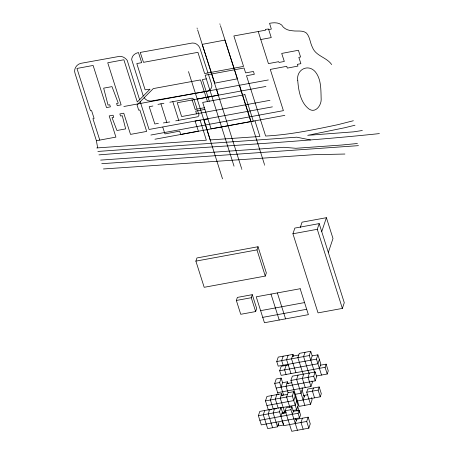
<?xml version="1.0" encoding="UTF-8"?>
<svg xmlns="http://www.w3.org/2000/svg" width="454" height="454" viewBox="0 0 454 454"><rect width="100%" height="100%" fill="white"/><g stroke="black" fill="none" stroke-linecap="round" stroke-linejoin="round"><path stroke-width="0.68" d="M195.884 261.124L196.945 257.957L258.031 246.732L266.339 272.911L265.278 276.072L204.186 287.303L195.884 261.124L256.975 249.893L258.031 246.732M236.352 300.463L237.374 297.41L252.293 294.669L256.68 308.504L255.659 311.558L240.739 314.299L236.352 300.463L251.272 297.722L252.293 294.669M292.932 233.77L294.839 228.084L319.185 223.612L344.28 302.722L342.373 308.408L318.027 312.885L292.932 233.77L317.284 229.298L319.185 223.612M300.276 227.482L302.052 222.171L326.398 217.693L332.992 238.486L328.327 252.435M292.37 414.32L293.375 411.33L299.078 410.28L300.542 414.894L299.538 417.884L261.305 424.91L258.377 415.688L259.813 411.398L280.935 407.51L282.819 413.441M310.752 360.175L312.187 355.885L317.891 354.835L316.455 359.125L278.223 366.151L276.758 361.543L278.245 357.094L293.012 354.375L293.642 356.356M321.733 231.642L326.398 217.693M268.399 410.121L265.471 400.899L266.958 396.45L281.73 393.737L282.354 395.712M264.733 410.49L263.297 414.78L267.69 428.621L277.536 426.811L278.972 422.521M283.171 356.186L281.679 360.635L283.143 365.249M278.268 394.634L274.715 383.431L276.202 378.982L281.128 378.08L282.592 382.694L281.1 387.137M320.433 365.209L326.137 364.159L325.087 367.303L281.145 375.379L279.687 370.765L281.174 366.316L288.557 364.959M271.884 395.542L270.397 399.991L273.319 409.219M269.659 409.587L268.223 413.878L272.61 427.713M288.091 355.283L286.605 359.733L290.991 373.568M283.608 395.048L279.641 382.529L281.128 378.08M286.094 365.413L284.607 369.862L286.071 374.476M276.804 394.639L275.317 399.089L278.245 408.316M274.579 408.679L273.143 412.97L277.536 426.811M293.012 354.375L291.525 358.825L295.912 372.666M281.73 393.737L280.237 398.186L284.63 412.022M282.592 382.694L287.513 381.786L286.026 386.235L288.114 392.824M295.469 419.49L308.141 417.158L306.705 421.448L283.892 425.642L279.499 411.806L280.935 407.51M311.461 397.613L312.102 399.628L310.547 404.281L299.141 406.375L290.918 380.452L292.353 376.162L315.167 371.968L316.631 376.582L315.195 380.872L276.18 388.045M280.964 416.414L282.399 412.124M283.846 413.622L284.442 411.84M308.141 417.158L310.269 423.866L308.834 428.156L291.723 431.3L285.208 410.756L286.207 407.766L291.911 406.716L293.375 411.33M305.02 352.321L303.584 356.611L308.828 373.131M298.057 375.118L296.621 379.408L304.844 405.326M297.115 411.148L292.302 395.967L293.738 391.677L288.035 392.727L286.599 397.017L289.941 407.556M295.196 396.291L293.761 400.581L266.935 405.513M297.427 430.25L290.912 409.707L291.911 406.716M314.741 372.751L309.288 355.561L310.723 351.271L299.317 353.365L297.881 357.656L303.124 374.181M303.76 374.068L302.324 378.358L305.253 387.585M296.661 400.899L295.225 405.195L280.09 407.976M309.463 373.018L308.028 377.308L310.956 386.536L277.644 392.659M299.538 417.884L298.074 413.271L299.078 410.28M295.299 423.548L296.734 419.252M303.136 399.951L304.696 395.298M310.547 404.281L306.717 392.194L307.767 389.05L319.173 386.956L321.301 393.658L320.252 396.807L297.432 401.001M315.195 380.872L313.731 376.264L315.167 371.968M319.355 359.449L317.919 363.739L279.687 370.765M310.956 386.536L312.392 382.245L311.972 380.929M302.438 418.208L301.002 422.498L303.13 429.206M319.383 368.353L320.819 364.063L317.891 354.835M313.47 388L312.42 391.149L314.548 397.852M320.252 396.807L318.123 390.099L319.173 386.956M316.438 375.991L327.215 374.011L328.265 370.867L326.137 364.159M207.489 101.6L200.515 79.91L153.287 88.592L137.04 104.925L138.714 110.214L139.877 110.004L146.67 131.422L130.519 134.39L123.766 113.205L119.856 113.926L120.56 116.037L122.279 115.719L125.662 128.896L116.933 130.502L112.025 117.631L113.744 117.319L113.074 115.203L109.193 115.912L115.912 137.102L96.396 140.723L75.126 73.662C73.355 69.394 76.329 64.513 80.608 63.39L119.799 56.307C122.745 56.285 125.474 58.078 127.211 60.365L139.599 99.732L137.284 101.946L123.874 59.769L107.734 62.765L121.127 104.885L117.257 105.623L116.576 103.478L118.267 103.172L111.99 86.618L103.665 88.15L108.041 105.078L109.732 104.766L110.396 106.855L106.52 107.598L93.121 65.45L76.947 68.452L90.471 110.759L91.566 110.56L94.097 118.443L92.939 118.659L99.767 140.07M139.599 99.732L150.03 89.188L145.138 89.847L136.802 63.566L141.688 62.669L138.476 52.545C135.712 53.163 132.869 54.877 132.046 57.749A9.347 8.138 18.5 0 0 131.694 59.661L143.254 96.004M354.983 125.219L344.592 127.767L307.71 135.332L353.734 131.836L362.349 130.491M353.36 120.736L338.009 124.646C314.128 129.696 290.078 134.764 265.641 136.041L246.511 75.727L254.336 74.286L253.44 71.454L245.614 72.895L244.065 68.004L205.14 75.188L234.037 166.181M140.195 101.622L149.065 129.469L272.4 106.86M258.224 31.502L260.772 39.538L271.248 37.586L268.513 28.977L265.34 29.408L265.584 30.18L233.867 35.951L243.554 66.403L204.623 73.559L197.927 52.329L143.504 62.334L140.229 52.431L192.258 43.022C196.19 42.614 199.794 46.036 200.43 49.781L207.972 72.941M204.89 109.374L195.697 111.094L196.559 113.812L181.628 116.553L177.247 102.74L192.178 99.999L195.169 109.437L204.362 107.717M175.738 120.843L198.012 116.718L199.045 115.078L197.638 110.736M268.74 29.572L271.333 29.096L269.562 23.307C273.58 22.53 278.398 22.252 281.707 25.038C283.778 28.818 288.284 30.605 292.399 30.764C297.012 31.593 302.466 29.913 306.439 33.051C310.003 36.893 310.042 42.818 312.431 47.358C315.757 56.103 326.619 57.232 331.664 64.553M206.303 78.848L202.359 79.575L209.305 101.265M123.84 106.503L268.32 79.949M157.964 104.38L163.911 103.285M169.836 102.224L192.065 98.172L193.966 99.273L197.11 109.079M152.884 106.009L149.19 106.684L154.842 123.987L158.378 123.34M191.787 100.067L265.925 86.442M196.168 113.88L269.971 100.317M150.893 135.037L283.392 110.651L270.283 69.422L286.746 66.301L287.32 68.106L297.938 66.091L297.387 64.349L300.883 63.674L298.84 57.335L300.588 57.011L298.42 50.263L281.701 53.43L284.312 61.455L279 62.459L278.716 61.665L268.439 63.617L260.772 39.538M154.939 139.225L284.817 115.356M260.619 310.649L304.555 302.574M262.741 317.357L306.683 309.282M292.41 356.186L298.766 355.017M276.758 361.543L309.288 355.561M274.715 383.431L279.641 382.529M290.918 380.452L313.731 376.264M286.905 383.596L291.996 382.66M281.122 395.542L287.478 394.378M295.31 394.293L301.013 393.243L302.449 388.953L302.029 387.637M306.717 392.194L318.123 390.099M265.471 400.899L292.302 395.967M303.425 395.53L307.863 394.719M270.243 409.786L271.475 409.559M275.164 408.878L276.395 408.651M258.377 415.688L279.499 411.806M285.208 410.756L290.912 409.707M282.167 412.476L285.901 411.789M292.887 410.501L296.689 409.803L298.125 405.513L293.738 391.677M281.968 413.424L286.4 412.612M259.841 420.296L298.074 413.271M197.206 99.04L218.436 95.17L216.632 89.478M204.323 91.714L152.618 100.788C149.525 101.679 145.961 100.413 144.168 97.741M207.943 119.01L203.942 119.657L210.179 139.94L259.915 136.455L254.961 120.843M163.383 122.932L169.79 121.939M206.139 91.379C209.884 91.39 213.102 87.344 211.473 83.769L208.488 74.57M357.434 143.504L341.493 145.042L295.826 148.288L283.818 147.289L100.623 160.103M379.396 133.595C286.168 143.453 192.405 147.397 98.961 154.871M96.764 147.947L206.349 140.19L200.101 120.179L195.084 121.07L198.381 131.149L180.76 134.48L179.659 131.11L164.944 133.907L162.77 127.16M103.433 168.967L313.334 154.723L344.909 154.037M101.764 163.707L358.444 145.649M97.871 151.437L296.774 137.187L310.474 139.968M234.519 69.757L237.459 78.814L214.782 83.133L211.808 73.962M234.009 68.157L224.906 40.077L202.223 44.367L211.292 72.334M317.284 229.298L342.373 308.408M239.508 85.273L251.017 121.564M219.861 23.858L220.048 24.454M220.428 25.651L264.307 163.985M264.495 164.586L264.682 165.182M325.087 367.303L327.215 374.011M316.455 359.125L321.511 375.061M310.723 351.271L312.187 355.885M197.047 28.046L197.235 28.642M197.615 29.839L241.488 168.179M241.681 168.774L241.868 169.37M277.354 292.926L285.572 318.85M302.063 390.099L304.191 396.807M256.975 249.893L265.278 276.072M270.993 294.096L279.216 320.019M306.705 421.448L308.834 428.156M297.739 406.659L299.657 412.697M287.513 381.786L288.142 383.761M188.501 71.59L222.517 178.831M295.673 418.577L296.297 420.557M251.272 297.722L255.659 311.558M282.048 420.308L283.54 425.012L278.614 425.914L277.979 423.9M172.804 101.679L178.711 120.299M160.937 103.83L166.822 122.393M96.396 140.723L97.667 147.873M297.733 80.267C298.477 90.397 300.491 102.82 309.18 109.153C315.519 113.455 321.29 105.345 321.177 99.471C320.808 90.204 321.5 79.45 315.326 71.823C308.05 63.356 296.201 69.785 297.733 80.267M244.905 94.665L202.683 102.422L211.065 128.851L253.287 121.087L244.905 94.665M300.168 288.733L256.226 296.808L264.449 322.732L308.385 314.656L300.168 288.733"/></g></svg>
